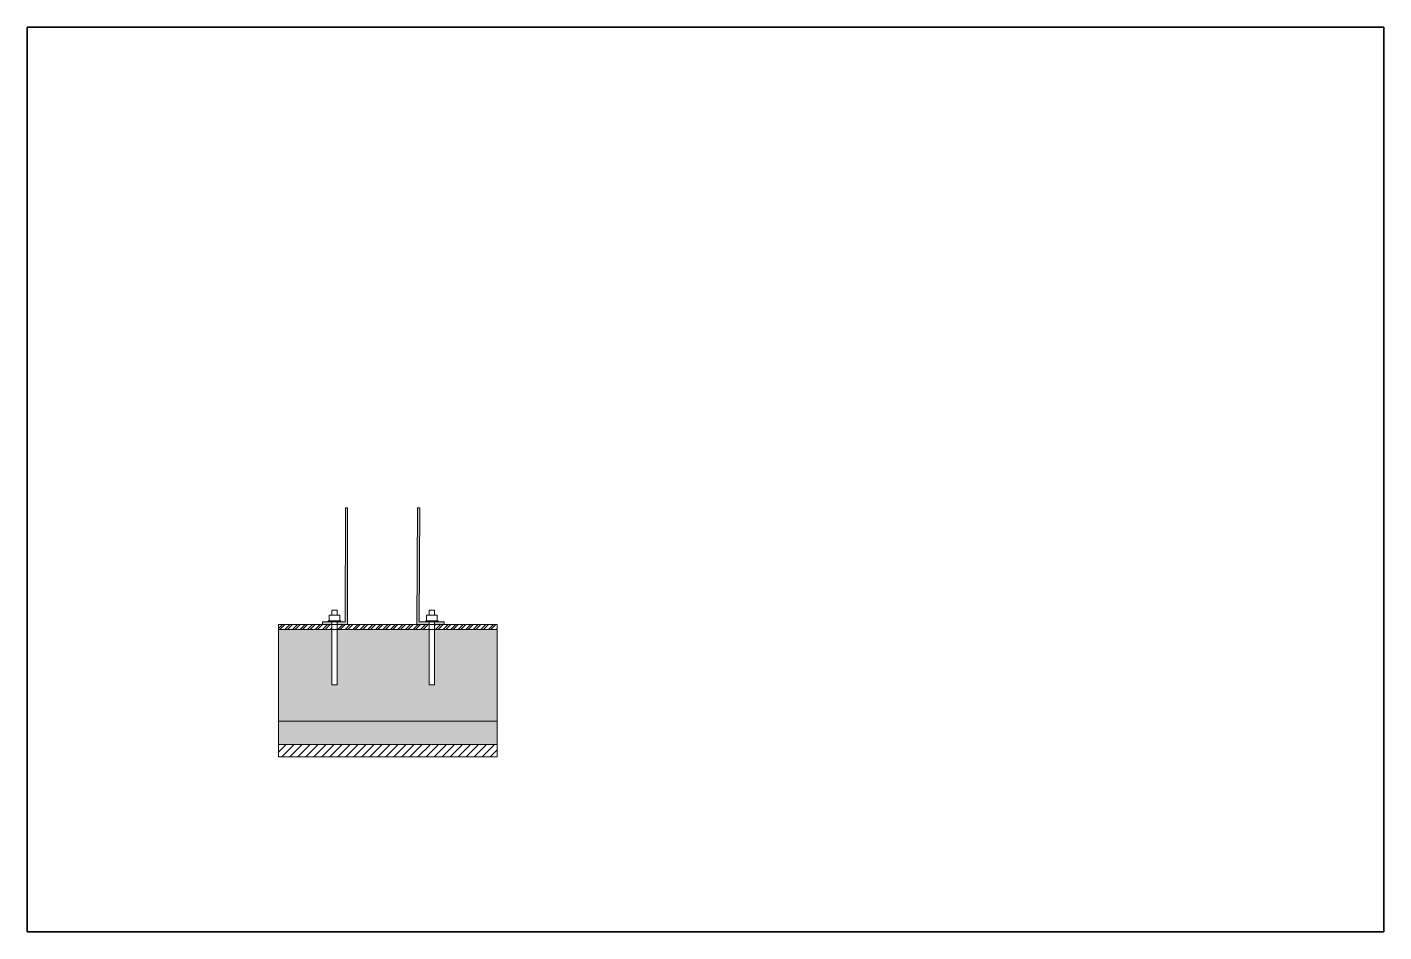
# Model space of a CAD drawing. Header units: metres. Extents: x -438 to -108, y 54494 to 54569.
# Drawn here: x -327.2 to -320.32, y 54511.52 to 54516.11 of the extents above; entities that cross this region are included whole.
import ezdxf

# ---------------------------------------------------------------- set-up
doc = ezdxf.new("R2010")
doc.units = ezdxf.units.M
doc.header["$MEASUREMENT"] = 0
doc.layers.add('epipla_new', color=141, linetype='Continuous', lineweight=35)
doc.layers.add('text2', color=240, linetype='Continuous', lineweight=9)
picture_1 = doc.add_image_def('image1.jpeg', size_in_pixel=(1536, 1024))

msp = doc.modelspace()

# ---------------------------------------------------------------- hatches: boundary and pattern name
at = {"layer": 'text2'}
h = msp.add_hatch(dxfattribs=at)
h.set_pattern_fill('ANSI33', color=256, scale=0.017642)
h.set_pattern_definition([(45, (0, 0), (-0.0031187331588, 0.0031187331588), []), (45, (0.0031187, 0), (-0.0031187331588, 0.0031187331588), [0.00220527736529, -0.00110263868264])])
h.paths.add_polyline_path([(-325.20932, 54513.66637), (-325.22083, 54513.66637), (-325.22334, 54513.07418), (-325.16121, 54513.07418), (-325.16121, 54513.0879), (-325.21183, 54513.0879)])
h.paths.add_polyline_path([(-325.57535, 54513.66637), (-325.58535, 54513.66637), (-325.58786, 54513.0879), (-325.6285, 54513.0879), (-325.6285, 54513.07418), (-325.57535, 54513.07418)])
h = msp.add_hatch(dxfattribs=at)
h.set_pattern_fill('ANSI32', color=256, scale=0.072103)
h.set_pattern_definition([(45, (-108.321854, 12669.549014), (-0.019119190234, 0.019119190234), []), (45, (-108.309108, 12669.549014), (-0.019119190234, 0.019119190234), [])])
h.paths.add_polyline_path([(-325.65542, 54513.04881), (-325.65542, 54513.07418), (-325.92651, 54513.07418), (-325.92651, 54513.04881)])
h.paths.add_polyline_path([(-325.6285, 54513.07418), (-325.6285, 54513.04881), (-325.16121, 54513.04881), (-325.16121, 54513.07418)])
h.paths.add_polyline_path([(-325.13429, 54513.04881), (-324.81681, 54513.04881), (-324.81681, 54513.07418), (-325.13429, 54513.07418)])
h = msp.add_hatch(dxfattribs=at)
h.set_pattern_fill('ANSI33', color=256, scale=0.017642)
h.set_pattern_definition([(45, (-108.321854, 12669.549014), (-0.0031187331588, 0.0031187331588), []), (45, (-108.3187354, 12669.549014), (-0.0031187331588, 0.0031187331588), [0.0022052773653, -0.00110263868264])])
h.paths.add_polyline_path([(-325.65542, 54513.0879), (-325.70311, 54513.0879), (-325.70311, 54513.07418), (-325.65542, 54513.07418)])
h.paths.add_polyline_path([(-325.13429, 54513.0879), (-325.13429, 54513.07418), (-325.08509, 54513.07418), (-325.08509, 54513.0879)])
h = msp.add_hatch(dxfattribs=at)
h.set_pattern_fill('AR-CONC', color=256, scale=0.00629)
h.set_pattern_definition([(50, (-108.321854, 12669.358844), (0.04511447894, -0.00394700548), [0.00471737593, -0.05189113522]), (355, (-108.321854, 12669.358844), (-0.00872722935, 0.047311640876), [0.003773900743, -0.041512908177]), (100.45144446, (-108.318095, 12669.358516), (0.036387249445, 0.043364634907), [0.004009152633, -0.04410067896]), (46.1842, (-108.321854, 12669.371424), (0.06712771419, -0.01041088895), [0.00707606389, -0.07783670283]), (96.63563549, (-108.31626, 12669.370557), (0.05878869019, 0.06127044853), [0.00601373235, -0.06615105568]), (351.18416399, (-108.321854, 12669.371424), (0.05878869015, 0.0612704485), [0.00566085112, -0.06226936233]), (21, (-108.315564, 12669.36828), (0.03754446613, -0.02532406218), [0.00471737593, -0.05189113522]), (326, (-108.315564, 12669.36828), (0.015304131867, 0.045610738234), [0.003773900743, -0.041512908177]), (71.45144474, (-108.312436, 12669.36617), (0.052848597536, 0.020286675956), [0.004009152507, -0.04410067896]), (37.5, (-108.321854, 12669.358844), (0.0007648347837, 0.0209384727073), [0, -0.041009721411, 0, -0.042141891634, 0, -0.041670154041]), (7.5, (-108.321854, 12669.358844), (0.016546638715, 0.024807844211), [0, -0.024027168066, 0, -0.040066246226, 0, -0.015881832295]), (327.5, (-108.33588, 12669.358844), (0.033576548145, -0.00141866412), [0, -0.01572458643, 0, -0.049060709664, 0, -0.065099787823]), (317.5, (-108.34217, 12669.358844), (0.0366814453, 0.006296437787), [0, -0.02044196236, 0, -0.032581343084, 0, -0.046230284106])])
h.paths.add_polyline_path([(-325.65542, 54512.76797), (-325.65542, 54513.04881), (-325.92651, 54513.04881), (-325.92651, 54512.58366), (-324.81681, 54512.58366), (-324.81681, 54513.04881), (-325.13429, 54513.04881), (-325.13429, 54512.76797), (-325.16121, 54512.76797), (-325.16121, 54513.04881), (-325.6285, 54513.04881), (-325.6285, 54512.76797)])
h = msp.add_hatch(dxfattribs=at)
h.set_pattern_fill('GRAVEL', color=256, scale=0.058296)
h.set_pattern_definition([(228.012787504, (-108.279881, 12669.4171405), (-0.4663682219458, -0.52466424968902), [0.00784291439, -0.77644992631]), (184.969740728, (-108.2851276, 12669.4113109), (0.6995523329187, 0.05829602774323), [0.01345868733, -1.33240962398]), (132.510447078, (-108.2985357, 12669.410145), (0.58296027743225, -0.64125630517546), [0.009489893764, -0.93950068333]), (267.273689006, (-108.3212711, 12669.395571), (0.05829602774323, 1.1659205548645), [0.01225604028, -1.21334775703]), (292.833654178, (-108.321854, 12669.3833288), (-0.29148013871612, 0.6995523329187), [0.0120180176, -1.1897853821]), (357.273689006, (-108.3171904, 12669.3722525), (-1.1659205548645, 0.05829602774323), [0.01225604028, -1.21334775703]), (37.6942404667, (-108.3049483, 12669.3716696), (-0.75784836066192, -0.58296027743225), [0.0162079863, -1.604589334636]), (72.255328375, (-108.2921231, 12669.38158), (0.40807219420257, 1.28251261035094), [0.01530200773, -1.51489931892]), (121.429565615, (-108.2874595, 12669.396154), (-0.4663682219458, 0.75784836066192), [0.01229754705, -1.2174585054]), (175.236358309, (-108.293872, 12669.406647), (0.64125630517547, -0.0582960277432), [0.01403954895, -0.687937582684]), (222.397437798, (-108.307863, 12669.4078131), (-0.699552332918694, -0.64125630517547), [0.01815618125, -1.7974632847]), (138.814074834, (-108.263558, 12669.394988), (-0.4080721942026, 0.34977616645935), [0.006196926045, -0.61349834917]), (171.46923439, (-108.2682218, 12669.3990687), (0.75784836066192, -0.11659205548645), [0.01178961376, -1.16717458498]), (225, (-108.27988, 12669.400818), (-6e-18, -0.058296027743), [0.00824428254, -0.07419875053]), (203.198590514, (-108.283962, 12669.407813), (0.2914801387161, 0.1165920554864), [0.00443970888, -0.439529611385]), (291.801409486, (-108.288042, 12669.406064), (-0.0582960277432, 0.1748880832297), [0.00627865708, -0.30765505992]), (30.963756532, (-108.285711, 12669.400235), (0.1748880832297, 0.1165920554864), [0.01019766584, -0.329723667594]), (161.565051177, (-108.276966, 12669.405481), (0.1165920554865, -0.058296027743), [0.007373922845, -0.17697430336]), (16.389540334, (-108.321854, 12669.4060642), (0.58296027743225, 0.17488808322968), [0.01033005612, -1.022678187365]), (70.346175942, (-108.3119438, 12669.408979), (-0.23318411097297, -0.64125630517567), [0.00866634578, -0.85796641035]), (293.198590514, (-108.276966, 12669.4171405), (-0.1165920554864, 0.2914801387161), [0.008879359466, -0.4350899608]), (343.610459666, (-108.2734684, 12669.408979), (-0.58296027743225, 0.17488808322968), [0.01033005612, -1.022678187365]), (339.44395478, (-108.321854, 12669.369921), (-0.2914801387161, 0.1165920554865), [0.00996162522, -0.488119854154]), (294.775140569, (-108.3125267, 12669.366423), (-0.29148013871612, 0.64125630517547), [0.00834670866, -0.82632538527]), (66.801409486, (-108.276383, 12669.3588444), (0.1165920554864, 0.2914801387161), [0.008879359466, -0.4350899608]), (17.354024636, (-108.2728854, 12669.367006), (-0.75784836066192, -0.2331841109729), [0.00977222143, -0.96744727543]), (69.44395478, (-108.304948, 12669.3588444), (-0.1165920554864, -0.2914801387161), [0.00498081261, -0.493100666765]), (101.309932474, (-108.279881, 12669.358844), (-0.0582960277432, 0.233184110973), [0.002972514455, -0.29428006857]), (165.963756532, (-108.280464, 12669.361759), (0.1748880832297, -0.058296027743), [0.0120180176, -0.22834266234]), (186.009005957, (-108.292123, 12669.364674), (0.58296027743225, 0.05829602774322), [0.0111374561, -1.10260659012]), (303.690067526, (-108.28571, 12669.394988), (-0.058296027743, 0.1165920554864), [0.00840756971, -0.20178174747]), (353.157226587, (-108.281047, 12669.3879925), (0.99103247163482, -0.11659205548645), [0.01467859001, -1.4531778823]), (60.945395901, (-108.266473, 12669.3862436), (-0.2331841109729, -0.4080721942026), [0.00600192583, -0.5941924145]), (90, (-108.26356, 12669.39149), (-0.05829602774, 0.05829602774), [0.003497761665, -0.05479826608]), (120.256437164, (-108.293289, 12669.366423), (0.2331841109729, -0.40807219420257), [0.00809871736, -0.80177558287]), (48.012787504, (-108.2973698, 12669.3734184), (0.4663682219458, 0.524664249689), [0.01568582878, -0.76860701192]), (0, (-108.286876, 12669.38508), (0.05829602774, 0.05829602774), [0.01515696721, -0.04313906053]), (325.304846469, (-108.2717195, 12669.3850777), (0.58296027743226, -0.40807219420256), [0.00921741813, -0.912523712914]), (254.0546041, (-108.264141, 12669.379831), (-0.0582960277432, -0.2331841109729), [0.00848801823, -0.41591346985]), (207.645975364, (-108.266473, 12669.3716696), (-1.10762452712127, -0.58296027743225), [0.01381994782, -1.36817711805]), (175.42607874, (-108.278715, 12669.365257), (-0.75784836066192, 0.05829602774322), [0.01462058546, -1.44743635223])])
h.paths.add_polyline_path([(-325.92651, 54512.58366), (-325.92651, 54512.46563), (-324.81681, 54512.46563), (-324.81681, 54512.58366)])
h = msp.add_hatch(dxfattribs=at)
h.set_pattern_fill('ANSI31', color=256, scale=0.230116)
h.set_pattern_definition([(45, (-108.321854, 12669.358844), (-0.02033956408, 0.02033956408), [])])
h.paths.add_polyline_path([(-325.92651, 54512.46563), (-325.92651, 54512.40296), (-324.81681, 54512.40296), (-324.81681, 54512.46563)])

# ---------------------------------------------------------------- linework, layer by layer
for points in [[(-325.58535, 54513.66637), (-325.58786, 54513.0879), (-325.70311, 54513.0879), (-325.70311, 54513.07418)], [(-325.58535, 54513.66637), (-325.57535, 54513.66637), (-325.57535, 54513.66637), (-325.57535, 54513.07418), (-325.70311, 54513.07418)], [(-325.62829, 54513.12179), (-325.62829, 54513.14748), (-325.64175, 54513.14748), (-325.65525, 54513.14748), (-325.65525, 54513.12179)], [(-325.13407, 54513.12179), (-325.13407, 54513.14748), (-325.14754, 54513.14748), (-325.16104, 54513.14748), (-325.16104, 54513.12179)], [(-325.92651, 54513.07418), (-324.81681, 54513.07418)], [(-325.92651, 54513.07418), (-325.92651, 54512.40296)], [(-325.67335, 54513.0879), (-325.67335, 54513.09332), (-325.61014, 54513.09332), (-325.61014, 54513.0879)], [(-325.66911, 54513.09332), (-325.66911, 54513.12179), (-325.61439, 54513.12179), (-325.61439, 54513.09332)], [(-325.65542, 54512.76797), (-325.65542, 54513.0879)], [(-325.6285, 54512.76797), (-325.6285, 54513.0879)], [(-325.17914, 54513.0879), (-325.17914, 54513.09332), (-325.11593, 54513.09332), (-325.11593, 54513.0879)], [(-325.17489, 54513.09332), (-325.17489, 54513.12179), (-325.12018, 54513.12179), (-325.12018, 54513.09332)], [(-325.16121, 54512.76797), (-325.16121, 54513.0879)], [(-325.13429, 54512.76797), (-325.13429, 54513.0879)], [(-324.81681, 54513.07418), (-324.81681, 54512.40296)], [(-325.92651, 54513.04881), (-324.81681, 54513.04881)], [(-325.65542, 54512.76797), (-325.6285, 54512.76797)], [(-325.16121, 54512.76797), (-325.13429, 54512.76797)], [(-325.92651, 54512.58366), (-324.81681, 54512.58366)], [(-325.92651, 54512.46563), (-324.81681, 54512.46563)], [(-325.92651, 54512.40296), (-324.81681, 54512.40296)]]:
    msp.add_lwpolyline(points, dxfattribs=at)
msp.add_lwpolyline([(-325.22083, 54513.66637), (-325.22334, 54513.07418), (-325.08509, 54513.07418), (-325.08509, 54513.0879), (-325.21183, 54513.0879), (-325.20932, 54513.66637)], close=True, dxfattribs=at)

# ---------------------------------------------------------------- pictures from other files: only their frames are drawn
at = {"layer": 'epipla_new'}
image = msp.add_image(picture_1, insert=(-327.20201, 54511.51503), size_in_units=(6.88609, 4.59073), dxfattribs=dict(at, fade=61))
image.dxf.flags = 7

doc.saveas('drawing.dxf')
